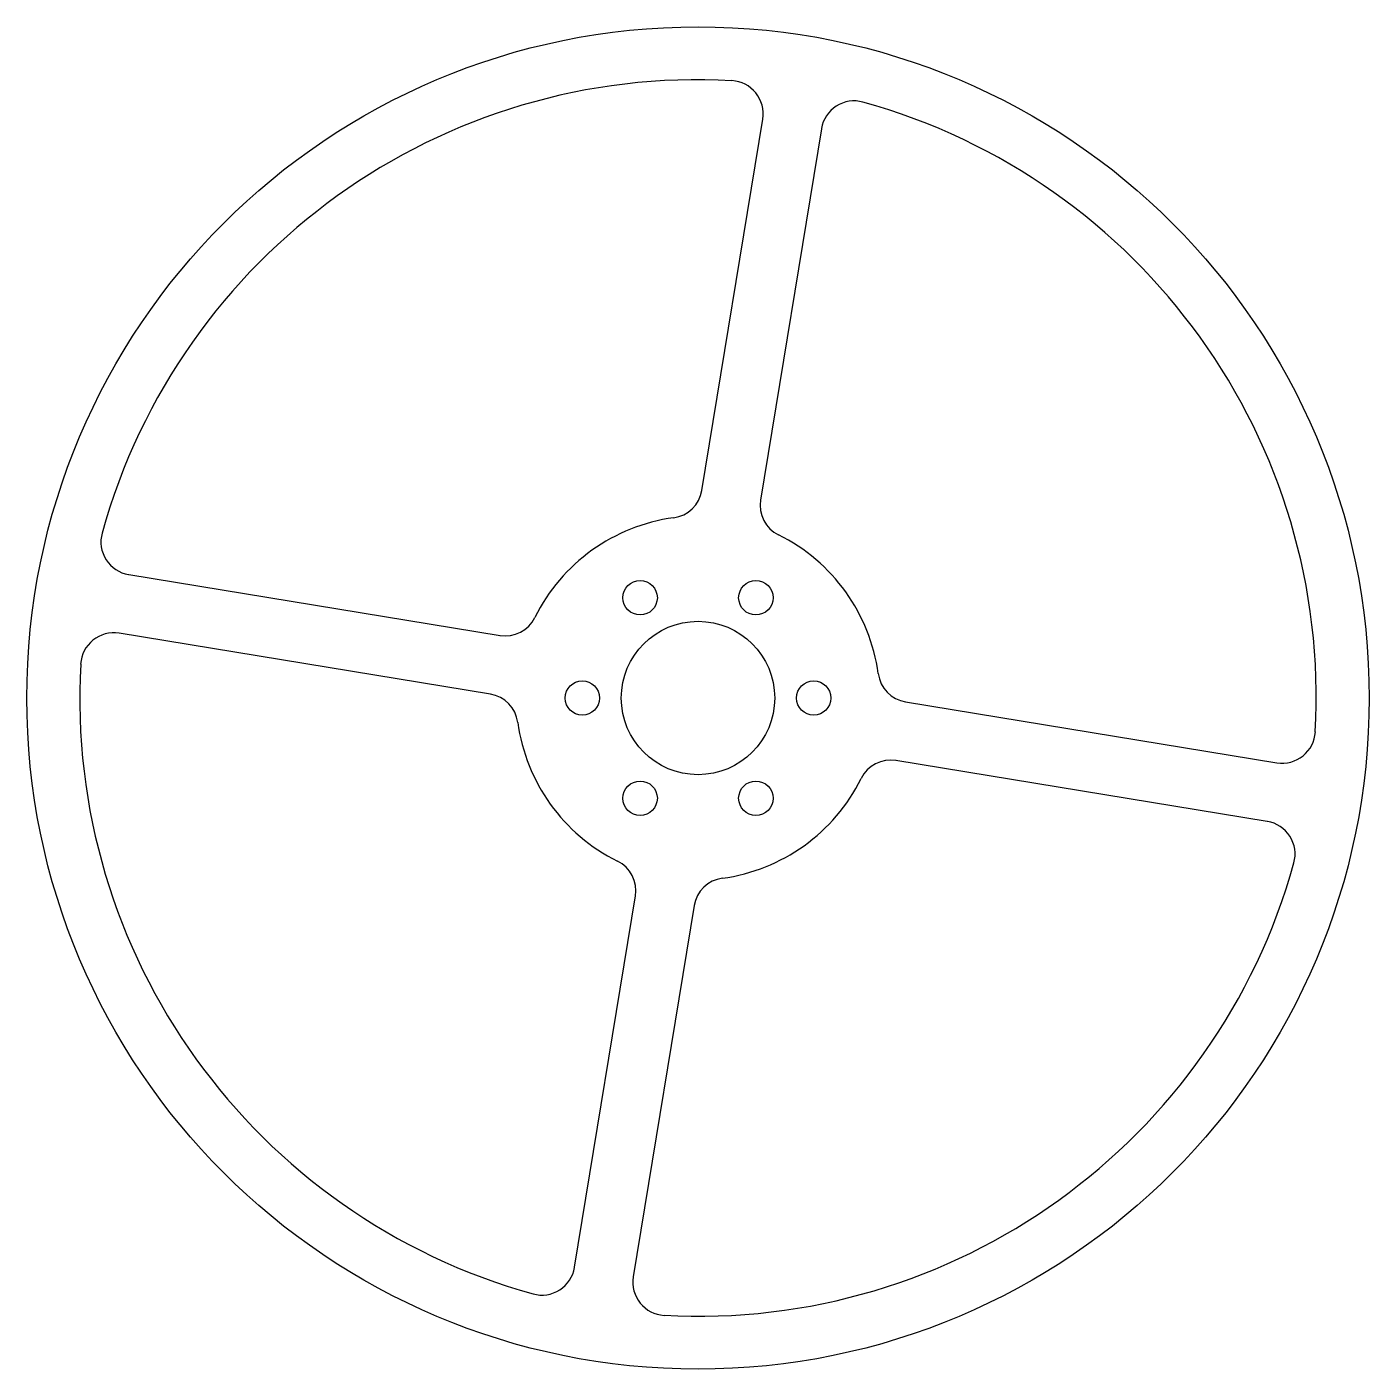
# Model space of a CAD drawing. Header units: millimetres. Extents: x -102 to 102, y -102 to 102.
import ezdxf

# ---------------------------------------------------------------- set-up
doc = ezdxf.new("R2010")
doc.units = ezdxf.units.MM

msp = doc.modelspace()

# ---------------------------------------------------------------- linework, layer by layer
at = {"color": 7, "linetype": 'Continuous', "lineweight": 25}
for p, q in [((0.58, 31.4), (9.78, 87.56)), ((18.67, 86.1), (9.47, 29.94)), ((-86.1, 18.67), (-29.94, 9.47)), ((-31.4, 0.58), (-87.56, 9.78)), ((31.4, -0.58), (87.56, -9.78)), ((86.1, -18.67), (29.94, -9.47)), ((-18.67, -86.1), (-9.47, -29.94)), ((-0.58, -31.4), (-9.78, -87.56))]:
    msp.add_line(p, q, dxfattribs=at)
for centre, radius in [((0, 0), 101.5), ((-8.75, 15.16), 2.6), ((8.75, 15.16), 2.6), ((0, 0), 11.6), ((-17.5, 0), 2.6), ((17.5, 0), 2.6), ((-8.75, -15.16), 2.6), ((8.75, -15.16), 2.6)]:
    msp.add_circle(centre, radius, dxfattribs=at)
for centre, radius, start, end in [((0, 0), 93.5, 86.8587, 164.5341), ((4.85, 88.37), 5, 350.6964, 86.8587), ((23.6, 85.3), 5, 74.5341, 170.6964), ((0, 0), 93.5, 356.8587, 74.5341), ((-4.35, 32.21), 5, 277.6926, 350.6964), ((14.4, 29.14), 5, 170.6964, 243.7002), ((0, 0), 27.5, 97.6926, 153.7002), ((-85.3, 23.6), 5, 164.5341, 260.6964), ((0, 0), 27.5, 7.6926, 63.7002), ((-29.14, 14.4), 5, 260.6964, 333.7002), ((-88.37, 4.85), 5, 80.6964, 176.8587), ((0, 0), 93.5, 176.8587, 254.5341), ((32.21, 4.35), 5, 187.6926, 260.6964), ((-32.21, -4.35), 5, 7.6926, 80.6964), ((0, 0), 27.5, 187.6926, 243.7002), ((88.37, -4.85), 5, 260.6964, 356.8587), ((29.14, -14.4), 5, 80.6964, 153.7002), ((0, 0), 27.5, 277.6926, 333.7002), ((85.3, -23.6), 5, 344.5341, 80.6964), ((-14.4, -29.14), 5, 350.6964, 63.7002), ((0, 0), 93.5, 266.8587, 344.5341), ((4.35, -32.21), 5, 97.6926, 170.6964), ((-23.6, -85.3), 5, 254.5341, 350.6964), ((-4.85, -88.37), 5, 170.6964, 266.8587)]:
    msp.add_arc(centre, radius, start, end, dxfattribs=at)

doc.saveas('drawing.dxf')
